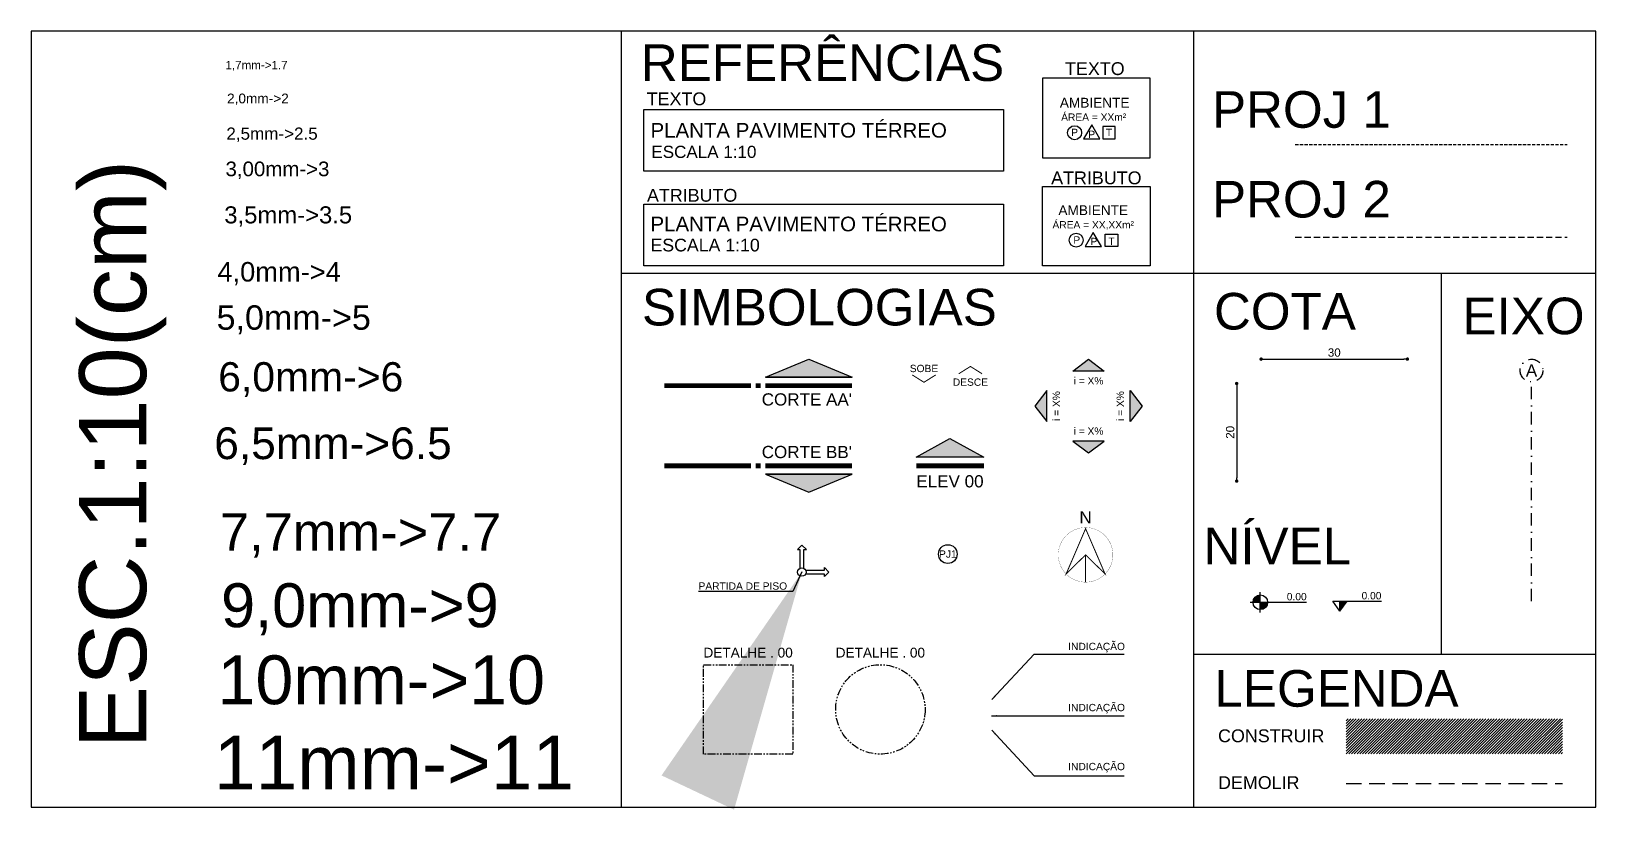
# Model space of a CAD drawing. Header units: millimetres. Extents: x 2839 to 75429, y 16062 to 42710.
# Drawn here: x 31486.9 to 31807.7, y 17172.3 to 17331.8 of the extents above; entities that cross this region are included whole.
import ezdxf
from ezdxf.enums import TextEntityAlignment as Align

# ---------------------------------------------------------------- set-up
doc = ezdxf.new("R2010")
doc.units = ezdxf.units.MM
for name, pattern in [('DASHDOTX2', [50.8, 25.4, -12.7, 0, -12.7]), ('DASHED', [19.05, 12.7, -6.35]), ('DASHED2', [9.525, 6.35, -3.175]), ('PHANTOM2', [31.75, 15.875, -3.175, 3.175, -3.175, 3.175, -3.175])]:
    doc.linetypes.add(name, pattern=pattern)
for name, color, linetype in [('ARQ_Construir', 150, 'Continuous'), ('ARQ_Cotas', 10, 'Continuous'), ('ARQ_Cotas de Nível', 10, 'Continuous'), ('ARQ_Demolir', 30, 'DASHED'), ('ARQ_Eixo', 10, 'DASHDOTX2'), ('ARQ_Indicações', 10, 'Continuous'), ('ARQ_Projeção 01', 1, 'DASHED2'), ('ARQ_Projeção 02', 2, 'DASHED'), ('ARQ_Simbologia', 50, 'Continuous'), ('ARQ_Texto', 7, 'Continuous')]:
    doc.layers.add(name, color=color, linetype=linetype)
doc.styles.add('100', font='arial.ttf', dxfattribs={"height": 31.25})
doc.styles.add('120', font='arial.ttf', dxfattribs={"height": 37.5})
doc.styles.add('140', font='arial.ttf', dxfattribs={"height": 43.75})
doc.styles.add('175', font='arial.ttf', dxfattribs={"height": 50})
doc.styles.add('200', font='arial.ttf', dxfattribs={"height": 62.5})
doc.styles.add('240', font='arial.ttf', dxfattribs={"height": 75})
doc.styles.add('290', font='arial.ttf', dxfattribs={"height": 81.25})
doc.styles.add('350', font='arial.ttf', dxfattribs={"height": 92.75})
doc.styles.add('400', font='arial.ttf', dxfattribs={"height": 112.5})
doc.styles.add('450', font='arial.ttf', dxfattribs={"height": 125})
doc.styles.add('500', font='arial.ttf', dxfattribs={"height": 137.5})
doc.styles.add('60', font='arial.ttf', dxfattribs={"height": 18.75})
doc.styles.add('80', font='arial.ttf', dxfattribs={"height": 25})
doc.styles.add('COTA', font='arial.ttf')
doc.dimstyles.new('esc_10', dxfattribs={"dimtxt": 1.7, "dimasz": 0.7, "dimexe": 1, "dimexo": 0.5, "dimgap": 0, "dimtad": 0, "dimzin": 12, "dimdsep": 46, "dimtxsty": 'COTA', "dimblk": 'DOT', "dimcen": 0.09, "dimse1": 1, "dimse2": 1, "dimclrd": 256, "dimclre": 256, "dimclrt": 7, "dimaunit": 1, "dimadec": 4, "dimazin": 0, "dimtfac": 0.024, "dimtix": 1, "dimtmove": 2, "dimatfit": 3, "dimfxl": 8, "dimtvp": 0.773333, "dimtolj": 1, "dimtzin": 12, "dimlwd": -1, "dimlwe": -1, "dimarcsym": 0})
doc.dimstyles.new('esc_50', dxfattribs={"dimtxt": 8.5, "dimasz": 3.5, "dimexe": 5, "dimexo": 2.5, "dimgap": 0, "dimtad": 0, "dimzin": 12, "dimdsep": 46, "dimtxsty": 'COTA', "dimblk": 'DOT', "dimcen": 0.09, "dimse1": 1, "dimse2": 1, "dimclrd": 256, "dimclre": 256, "dimclrt": 7, "dimaunit": 1, "dimadec": 4, "dimazin": 0, "dimtfac": 0.024, "dimtix": 1, "dimtmove": 2, "dimatfit": 3, "dimfxl": 8, "dimtvp": 0.773333, "dimtolj": 1, "dimtzin": 12, "dimlwd": -1, "dimlwe": -1, "dimarcsym": 0})

# ---------------------------------------------------------------- blocks, each defined once
blk = doc.blocks.new('_Dot')
at = {"color": 0, "linetype": 'ByBlock', "lineweight": -2}
blk.add_line((-0.5, 0), (-1, 0), dxfattribs=at)
at = {"color": 0, "linetype": 'ByBlock', "const_width": 0.5}
blk.add_lwpolyline([(-0.25, 0, 1), (0.25, 0, 1)], format="xyb", close=True, dxfattribs=at)
blk = doc.blocks.new('*D38')
at = {"layer": 'ARQ_Cotas'}
blk.add_line((31739.77, 17264.63), (31768.37, 17264.63), dxfattribs=at)
at = {"layer": 'DEFPOINTS', "color": 0}
for p in [(31769.07, 17264.63), (31739.07, 17259.63), (31769.07, 17259.63)]:
    blk.add_point(p, dxfattribs=at)
at = {"layer": 'ARQ_Cotas', "xscale": 0.7, "yscale": 0.7, "zscale": 0.7, "rotation": 180}
blk.add_blockref('_Dot', (31739.07, 17264.63), dxfattribs=at)
at = {"layer": 'ARQ_Cotas', "xscale": 0.7, "yscale": 0.7, "zscale": 0.7}
blk.add_blockref('_Dot', (31769.07, 17264.63), dxfattribs=at)
at = {"layer": 'ARQ_Cotas', "color": 7, "insert": (31754.07, 17265.97), "char_height": 1.7, "attachment_point": 5, "style": 'COTA'}
blk.add_mtext('\\A1;30', dxfattribs=at)
blk = doc.blocks.new('A$C061752A4')
h = blk.add_hatch(color=256)
h.paths.add_polyline_path([(2, 7.5, 0.414214), (-5.5, 0), (2, 0)])
h.paths.add_polyline_path([(9.5, 0), (2, 0), (2, -7.5, 0.414214)])
for p, q in [((2, -10.5), (2, 10.5)), ((-8.5, 0), (49.5, 0))]:
    blk.add_line(p, q)
blk.add_circle((2, 0), 7.5)
blk = doc.blocks.new('A$C53301501')
blk.add_hatch(color=256).paths.add_polyline_path([(7.5, 10), (0, 10), (0, 0)])
for p, q in [((-7.5, 10), (42.5, 10)), ((0, 0), (-7.5, 10)), ((0, 0), (0, 10)), ((0, 0), (7.5, 10))]:
    blk.add_line(p, q)
blk = doc.blocks.new('A$C291E434F')
for points in [[(2, 3.9), (2, 23.1), (4.6, 23.1), (0, 27.7), (-4.6, 23.1), (-2, 23.1), (-2, 3.9)], [(3.9, 2), (23.1, 2), (23.1, 4.6), (27.7, 0), (23.1, -4.6), (23.1, -2), (3.9, -2)]]:
    blk.add_lwpolyline(points)
blk.add_circle((0, 0), 4.34)
blk = doc.blocks.new('A$C164A0A55')
blk.add_hatch(color=256).paths.add_polyline_path([(16, 0), (-16, 0), (0, 12.2)])
for p, q in [((-16, 0), (0, 12.2)), ((16, 0), (-16, 0)), ((0, 12.2), (16, 0))]:
    blk.add_line(p, q)
at = {"layer": 'ARQ_Simbologia'}
blk.add_line((16, 0), (16, 0), dxfattribs=at)
blk = doc.blocks.new('*D39')
at = {"layer": 'ARQ_Cotas'}
blk.add_line((31734.07, 17258.93), (31734.07, 17240.33), dxfattribs=at)
at = {"layer": 'DEFPOINTS', "color": 0}
for p in [(31739.07, 17259.63), (31734.07, 17239.63), (31739.07, 17239.63)]:
    blk.add_point(p, dxfattribs=at)
at = {"layer": 'ARQ_Cotas', "xscale": 0.7, "yscale": 0.7, "zscale": 0.7}
for p, rotation in [((31734.07, 17259.63), 90), ((31734.07, 17239.63), 270)]:
    blk.add_blockref('_Dot', p, dxfattribs=dict(at, rotation=rotation))
at = {"layer": 'ARQ_Cotas', "color": 7, "insert": (31732.73, 17249.63), "char_height": 1.7, "attachment_point": 5, "rotation": 90, "style": 'COTA'}
blk.add_mtext('\\A1;20', dxfattribs=at)
blk = doc.blocks.new('IND-LOCAL-1')
at = {"layer": 'ARQ_Simbologia'}
blk.add_lwpolyline([(25.3, -32.6), (46.2, -32.6), (35.8, -14.5)], close=True, dxfattribs=at)
blk.add_lwpolyline([(67.2, -32.6), (51.1, -32.6), (51.1, -16.5), (67.2, -16.5), (67.2, -32.6)], dxfattribs=at)
blk.add_circle((13.9, -24.2), 8.93, dxfattribs=at)
at = {"layer": 'ARQ_Texto', "style": 'COTA'}
for tag, p, height in [('LOCAL', (-1.1, 17.9), 12.5), ('LOCAL-1', (-1.1, 0.4), 12.5), ('AREA', (1.5, -16.1), 7.5)]:
    blk.add_attdef(tag, p, '', height=height, dxfattribs=at)
for tag, p in [('PISO', (12.8, -25.2)), ('PAR', (35.2, -24.8)), ('TETO', (58.4, -25.4))]:
    blk.add_attdef(tag, text='', height=7.5, dxfattribs=at).set_placement(p, align=Align.MIDDLE)
blk = doc.blocks.new('IND-DESENHOS')
at = {"layer": 'ARQ_Texto', "style": 'COTA'}
for tag, p, height in [('DESENHO1', (0, 25), 20), ('DESENHO', (0, 0), 20), ('ESCALA', (0, -15), 10), ('AREA', (0, -30), 10)]:
    blk.add_attdef(tag, p, '', height=height, dxfattribs=at)
blk = doc.blocks.new('A$C5CB55066')
at = {"layer": 'ARQ_Simbologia'}
blk.add_hatch(color=256, dxfattribs=at).paths.add_polyline_path([(670, 195), (1113, 9), (226, 9)])
blk.add_line((226, 9), (1113, 9), dxfattribs=at)
blk.add_lwpolyline([(670, 195), (1113, 9), (226, 9)], close=True, dxfattribs=at)
at = {"layer": 'ARQ_Simbologia', "const_width": 50}
for points in [[(-811, -77), (76, -77)], [(176, -77), (126, -77)], [(1113, -77), (226, -77)]]:
    blk.add_lwpolyline(points, dxfattribs=at)
blk = doc.blocks.new('A$C4C9A12F2')
at = {"layer": 'ARQ_Simbologia'}
h = blk.add_hatch(color=256, dxfattribs=at)
h.paths.add_polyline_path([(30, 76), (376, -117), (-315, -117)])
edge = h.paths.add_edge_path(flags=17)
edge.add_line((376, -117), (-315, -117))
blk.add_line((376, -117), (-315, -117), dxfattribs=at)
blk.add_lwpolyline([(30, 76), (376, -117), (-315, -117)], close=True, dxfattribs=at)
at = {"layer": 'ARQ_Simbologia', "const_width": 50}
blk.add_lwpolyline([(-315, -204), (380, -204)], dxfattribs=at)
blk = doc.blocks.new('A$C51210F19')
at = {"layer": 'ARQ_Simbologia', "const_width": 0.8}
blk.add_lwpolyline([(-112.3, 2.1, 1), (111.7, 2.1, 1), (-112.3, 2.1, 1)], format="xyb", dxfattribs=at)
at = {"layer": 'ARQ_Simbologia', "const_width": 4}
for points in [[(-79.9, -76.2), (-0.3, 109.3), (79.5, -76), (-0.3, 2.1), (-79.9, -76.2)], [(-0.3, 2.1), (-0.3, -109.9)]]:
    blk.add_lwpolyline(points, dxfattribs=at)
blk = doc.blocks.new('A$C0C9F2F63')
at = {"layer": 'ARQ_Simbologia', "xscale": 0.25, "yscale": 0.25, "zscale": 0.25}
blk.add_blockref('A$C51210F19', (2.6, 0.6), dxfattribs=at)
at = {"layer": 'ARQ_Simbologia', "color": 7, "style": '100'}
blk.add_text('N', height=12.5, dxfattribs=at).set_placement((2.5, 33.3), align=Align.CENTER)

msp = doc.modelspace()

# ---------------------------------------------------------------- hatches: boundary and pattern name
at = {"layer": 'ARQ_Construir'}
h = msp.add_hatch(dxfattribs=at)
h.set_pattern_fill('_USER', color=256, scale=0.4, angle=45, style=0, pattern_type=0)
h.set_pattern_definition([(45, (31756.48284, 17183.7316), (-0.2828427, 0.2828427), [])])
h.paths.add_polyline_path([(31800.896, 17190.93), (31756.483, 17190.93), (31756.483, 17183.732), (31800.896, 17183.732)])

# ---------------------------------------------------------------- linework, layer by layer
for p, q in [((31607.912, 17172.806), (31607.912, 17331.82)), ((31725.301, 17172.806), (31725.301, 17331.82)), ((31607.912, 17282.272), (31807.688, 17282.272)), ((31775.965, 17282.272), (31775.965, 17204.167)), ((31725.301, 17204.167), (31807.688, 17204.167))]:
    msp.add_line(p, q)
for points in [[(31807.688, 17331.82), (31486.874, 17331.82), (31486.874, 17172.806), (31807.688, 17172.806)], [(31716.353, 17322.187), (31694.252, 17322.187), (31694.252, 17305.885), (31716.353, 17305.885)], [(31612.481, 17315.82), (31686.244, 17315.82), (31686.244, 17303.162), (31612.481, 17303.162)], [(31694.252, 17300.02), (31716.353, 17300.02), (31716.353, 17283.718), (31694.252, 17283.718)], [(31612.481, 17296.376), (31686.244, 17296.376), (31686.244, 17283.718), (31612.481, 17283.718)]]:
    msp.add_lwpolyline(points, close=True)
at = {"layer": 'ARQ_Demolir', "ltscale": 0.25}
msp.add_line((31756.483, 17177.636), (31800.896, 17177.636), dxfattribs=at)
at = {"layer": 'ARQ_Eixo', "ltscale": 0.1}
msp.add_line((31794.522, 17215.003), (31794.522, 17259.967), dxfattribs=at)
msp.add_circle((31794.522, 17262.298), 2.332, dxfattribs=at)
at = {"layer": 'ARQ_Indicações', "linetype": 'PHANTOM2', "ltscale": 0.1}
msp.add_lwpolyline([(31624.706, 17201.998), (31643.036, 17201.998), (31643.036, 17183.668), (31624.706, 17183.668)], close=True, dxfattribs=at)
at = {"layer": 'ARQ_Indicações'}
msp.add_circle((31674.83, 17224.672), 1.917, dxfattribs=at)
at = {"layer": 'ARQ_Indicações', "linetype": 'PHANTOM2', "ltscale": 0.1}
msp.add_circle((31660.993, 17192.833), 9.165, dxfattribs=at)
at = {"layer": 'ARQ_Projeção 01', "ltscale": 0.1}
msp.add_line((31746.085, 17308.609), (31801.801, 17308.609), dxfattribs=at)
at = {"layer": 'ARQ_Projeção 02', "ltscale": 0.1}
msp.add_line((31746.085, 17289.642), (31801.801, 17289.642), dxfattribs=at)
at = {"layer": 'ARQ_Simbologia'}
for points in [[(31706.006, 17309.75), (31704.334, 17312.646), (31702.662, 17309.75)], [(31706.598, 17309.75), (31709.171, 17309.75), (31709.171, 17312.323), (31706.598, 17312.323)]]:
    msp.add_lwpolyline(points, close=True, dxfattribs=at)
at = {"layer": 'ARQ_Simbologia', "const_width": 0.2}
for points in [[(31677.055, 17261.625), (31679.464, 17263.128), (31681.868, 17261.621)], [(31667.53, 17261.396), (31669.934, 17259.889), (31672.343, 17261.392)]]:
    msp.add_lwpolyline(points, dxfattribs=at)
at = {"layer": 'ARQ_Simbologia'}
msp.add_circle((31700.83, 17311.036), 1.429, dxfattribs=at)

# ---------------------------------------------------------------- block references
at = {"layer": 'ARQ_Cotas de Nível', "xscale": 0.2000000000043656, "yscale": 0.2000000000043656, "zscale": 0.2000000000000018}
for name, p in [('A$C061752A4', (31738.509, 17214.795)), ('A$C53301501', (31755.247, 17212.999))]:
    msp.add_blockref(name, p, dxfattribs=at)
at = {"layer": 'ARQ_Simbologia'}
for name, p, xscale, yscale, zscale in [('A$C5CB55066', (31632.917, 17260.737), 0.01999999999679858, 0.01999999999679858, 0.02000000000000018), ('A$C164A0A55', (31703.679, 17262.193), 0.2000000000043656, 0.2000000000043656, 0.2000000000000018), ('A$C4C9A12F2', (31674.665, 17246.86), 0.01999999999679858, 0.01999999999679858, 0.02000000000000018), ('A$C0C9F2F63', (31702.571, 17224.294), 0.2000000000043656, 0.2000000000043656, 0.2000000000000018), ('A$C291E434F', (31644.892, 17220.983), 0.2000000000043656, 0.2000000000043656, 0.2000000000000018)]:
    msp.add_blockref(name, p, dxfattribs=dict(at, xscale=xscale, yscale=yscale, zscale=zscale))
for name, p, xscale, yscale, zscale, rotation in [('A$C164A0A55', (31695.131, 17255.017), -0.2000000000043656, 0.2000000000043656, 0.2000000000000018, 90), ('A$C164A0A55', (31712.225, 17255.017), 0.2000000000043656, 0.2000000000043656, 0.2000000000000018, 270), ('A$C164A0A55', (31703.679, 17247.843), -0.2000000000043656, 0.2000000000043656, 0.2000000000000018, 180), ('A$C5CB55066', (31632.917, 17241.234), -0.01999999999679858, 0.01999999999679858, 0.02000000000000018, 180)]:
    msp.add_blockref(name, p, dxfattribs=dict(at, xscale=xscale, yscale=yscale, zscale=zscale, rotation=rotation))
at = {"layer": 'ARQ_Texto'}
ref = msp.add_blockref('IND-LOCAL-1', (31698.921, 17292.897), dxfattribs=dict(at, xscale=0.1599999999962165, yscale=0.1599999999962165, zscale=0.1600000000000015))
ref.add_attrib('LOCAL-1', 'AMBIENTE', dxfattribs={"height": 2, "style": 'COTA'}).set_placement((31704.645, 17295.153), align=Align.MIDDLE)
ref.add_attrib('AREA', 'ÁREA = XX,XXm²', dxfattribs={"height": 1.5, "style": 'COTA'}).set_placement((31704.645, 17292.216), align=Align.MIDDLE)
ref.add_attrib('TETO', 'P', dxfattribs={"height": 1.5, "style": 'COTA'}).set_placement((31704.791, 17288.745), align=Align.MIDDLE)
ref.add_attrib('PAR', 'T', dxfattribs={"height": 1.5, "style": 'COTA'}).set_placement((31708.377, 17288.806), align=Align.MIDDLE)
ref.add_attrib('PISO', 'P', dxfattribs={"height": 1.5, "style": 'COTA'}).set_placement((31701.265, 17289.056), align=Align.MIDDLE)
ref = msp.add_blockref('IND-DESENHOS', (31613.852, 17290.828), dxfattribs=dict(at, xscale=0.4000000000014552, yscale=0.4000000000014552, zscale=0.4000000000000037))
ref.add_attrib('DESENHO', 'PLANTA PAVIMENTO TÉRREO', (31613.852, 17290.828), dxfattribs={"height": 3, "style": 'COTA'})
ref.add_attrib('ESCALA', 'ESCALA 1:10', (31613.852, 17286.705), dxfattribs={"height": 2.6, "style": 'COTA'})

# ---------------------------------------------------------------- texts
for s, height, style, p in [('REFERÊNCIAS', 7.5, '120', (31611.874, 17321.644)), ('1,7mm->1.7', 1.7, '60', (31526.706, 17324.06)), ('TEXTO', 2.625, '120', (31698.866, 17322.857)), ('2,0mm->2', 2, '80', (31527.017, 17317.056)), ('TEXTO', 2.625, '120', (31613.068, 17316.666)), ('PROJ 1', 7.5, '120', (31728.999, 17312.049)), ('2,5mm->2.5', 2.5, '100', (31526.878, 17309.6)), ('PLANTA PAVIMENTO TÉRREO', 3, '120', (31613.86, 17310.034)), ('ESCALA 1:10', 2.5, '100', (31614.031, 17305.862)), ('3,00mm->3', 3, '120', (31526.707, 17302.122)), ('ATRIBUTO', 2.625, '120', (31696.017, 17300.473)), ('ATRIBUTO', 2.625, '120', (31613.13, 17296.896)), ('PROJ 2', 7.5, '120', (31728.999, 17293.66)), ('3,5mm->3.5', 3.5, '140', (31526.453, 17292.446)), ('4,0mm->4', 4, '175', (31525.037, 17280.532)), ('SIMBOLOGIAS', 7.5, '120', (31612.111, 17271.533)), ('COTA', 7.5, '120', (31729.402, 17270.698)), ('EIXO', 7.5, '120', (31780.376, 17269.731)), ('5,0mm->5', 5, '200', (31524.871, 17270.658)), ('6,0mm->6', 6, '240', (31525.208, 17258.007)), ('6,5mm->6.5', 6.5, '290', (31524.395, 17244.137)), ('7,7mm->7.7', 7.7, '350', (31525.551, 17225.353)), ('NÍVEL', 7.5, '120', (31727.251, 17222.595)), ('9,0mm->9', 9, '400', (31525.782, 17209.686)), ('PARTIDA DE PISO', 1.5, '60', (31623.709, 17217.375)), ('10mm->10', 10, '450', (31525.072, 17193.909)), ('LEGENDA', 7.5, '120', (31729.502, 17193.393)), ('11mm->11', 11, '500', (31524.325, 17176.44)), ('CONSTRUIR', 2.625, '120', (31730.242, 17186.118)), ('DEMOLIR', 2.625, '120', (31730.242, 17176.526))]:
    msp.add_text(s, height=height, dxfattribs=dict(at, style=style)).set_placement(p)
for s, height, style, p in [('AMBIENTE', 2, '80', (31704.938, 17316.187)), ('ÁREA = XXm²', 1.5, '60', (31704.738, 17313.48)), ('P', 1.5, '60', (31700.83, 17310.347)), ('P', 1.5, '60', (31704.334, 17309.948)), ('T', 1.5, '60', (31707.884, 17310.347)), ('SOBE', 1.5, '60', (31669.934, 17261.965)), ('DESCE', 1.5, '60', (31679.464, 17259.166)), ('i = X%%%', 1.5, '60', (31703.679, 17259.432)), ('i = X%%%', 1.5, '60', (31703.679, 17249.134)), ('ELEV 00', 2.5, '100', (31675.269, 17238.342)), ('DETALHE . 00', 2, '80', (31633.871, 17203.474)), ('DETALHE . 00', 2, '80', (31660.993, 17203.474))]:
    msp.add_text(s, height=height, dxfattribs=dict(at, style=style)).set_placement(p, align=Align.CENTER)
at = {"layer": 'ARQ_Texto', "style": '500'}
msp.add_text('ESC.1:10(cm)', height=13.75, rotation=90, dxfattribs=at).set_placement((31510.436, 17184.857))
at = {"layer": 'ARQ_Texto', "style": '100'}
msp.add_text('A', height=2.5, dxfattribs=at).set_placement((31794.522, 17262.298), align=Align.MIDDLE)
at = {"layer": 'ARQ_Texto'}
for s, height, style, p in [("CORTE AA'", 2.5, '100', (31655.178, 17255.124)), ("CORTE BB'", 2.5, '100', (31655.178, 17244.345)), ('0.00', 1.5, '60', (31748.417, 17215.204)), ('0.00', 1.5, '60', (31763.747, 17215.4))]:
    msp.add_text(s, height=height, dxfattribs=dict(at, style=style)).set_placement(p, align=Align.RIGHT)
at = {"layer": 'ARQ_Texto', "style": '60'}
for p in [(31697.828, 17255.018), (31710.934, 17255.017)]:
    msp.add_text('i = X%%%', height=1.5, rotation=90, dxfattribs=at).set_placement(p, align=Align.CENTER)
at = {"layer": 'ARQ_Texto', "char_height": 1.5, "attachment_point": 1, "style": '60'}
for insert, width in [((31699.513, 17206.497), 11.47057), ((31699.513, 17193.97), 11.4555), ((31699.513, 17181.879), 11.47057)]:
    msp.add_mtext('INDICAÇÃO', dxfattribs=dict(at, insert=insert, width=width))
at = {"layer": 'ARQ_Texto', "style": '60'}
msp.add_attdef('PJ1', text='', height=1.5, dxfattribs=at).set_placement((31674.83, 17224.672), align=Align.MIDDLE)

# ---------------------------------------------------------------- dimensions: what is measured, and where the dimension line sits
at = {"layer": 'ARQ_Cotas'}
dim = msp.add_linear_dim(base=(31769.07, 17264.63), p1=(31739.07, 17259.63), p2=(31769.07, 17259.63), dimstyle='esc_10', dxfattribs=at)
dim.commit()
dim.dimension.update_dxf_attribs({"geometry": '*D38', "text_midpoint": (31754.07, 17265.974)})
dim = msp.add_linear_dim(base=(31734.07, 17239.63), p1=(31739.07, 17259.63), p2=(31739.07, 17239.63), angle=270, dimstyle='esc_10', dxfattribs=at)
dim.commit()
dim.dimension.update_dxf_attribs({"geometry": '*D39', "text_midpoint": (31732.727, 17249.63)})

# ---------------------------------------------------------------- leaders
at = {"layer": 'ARQ_Indicações'}
for points, dimstyle, override in [([(31644.911, 17221.005), (31643.011, 17216.983), (31623.695, 17216.983)], 'esc_50', {"dimasz": 50}), ([(31683.852, 17194.84), (31692.52, 17204.167), (31710.984, 17204.167)], 'esc_10', {"dimasz": 1}), ([(31683.816, 17191.506), (31710.968, 17191.506)], 'esc_10', {"dimasz": 1}), ([(31683.852, 17188.576), (31692.52, 17179.249), (31710.984, 17179.249)], 'esc_10', {"dimasz": 1})]:
    msp.add_leader(points, dimstyle=dimstyle, override=override, dxfattribs=at)

doc.saveas('drawing.dxf')
